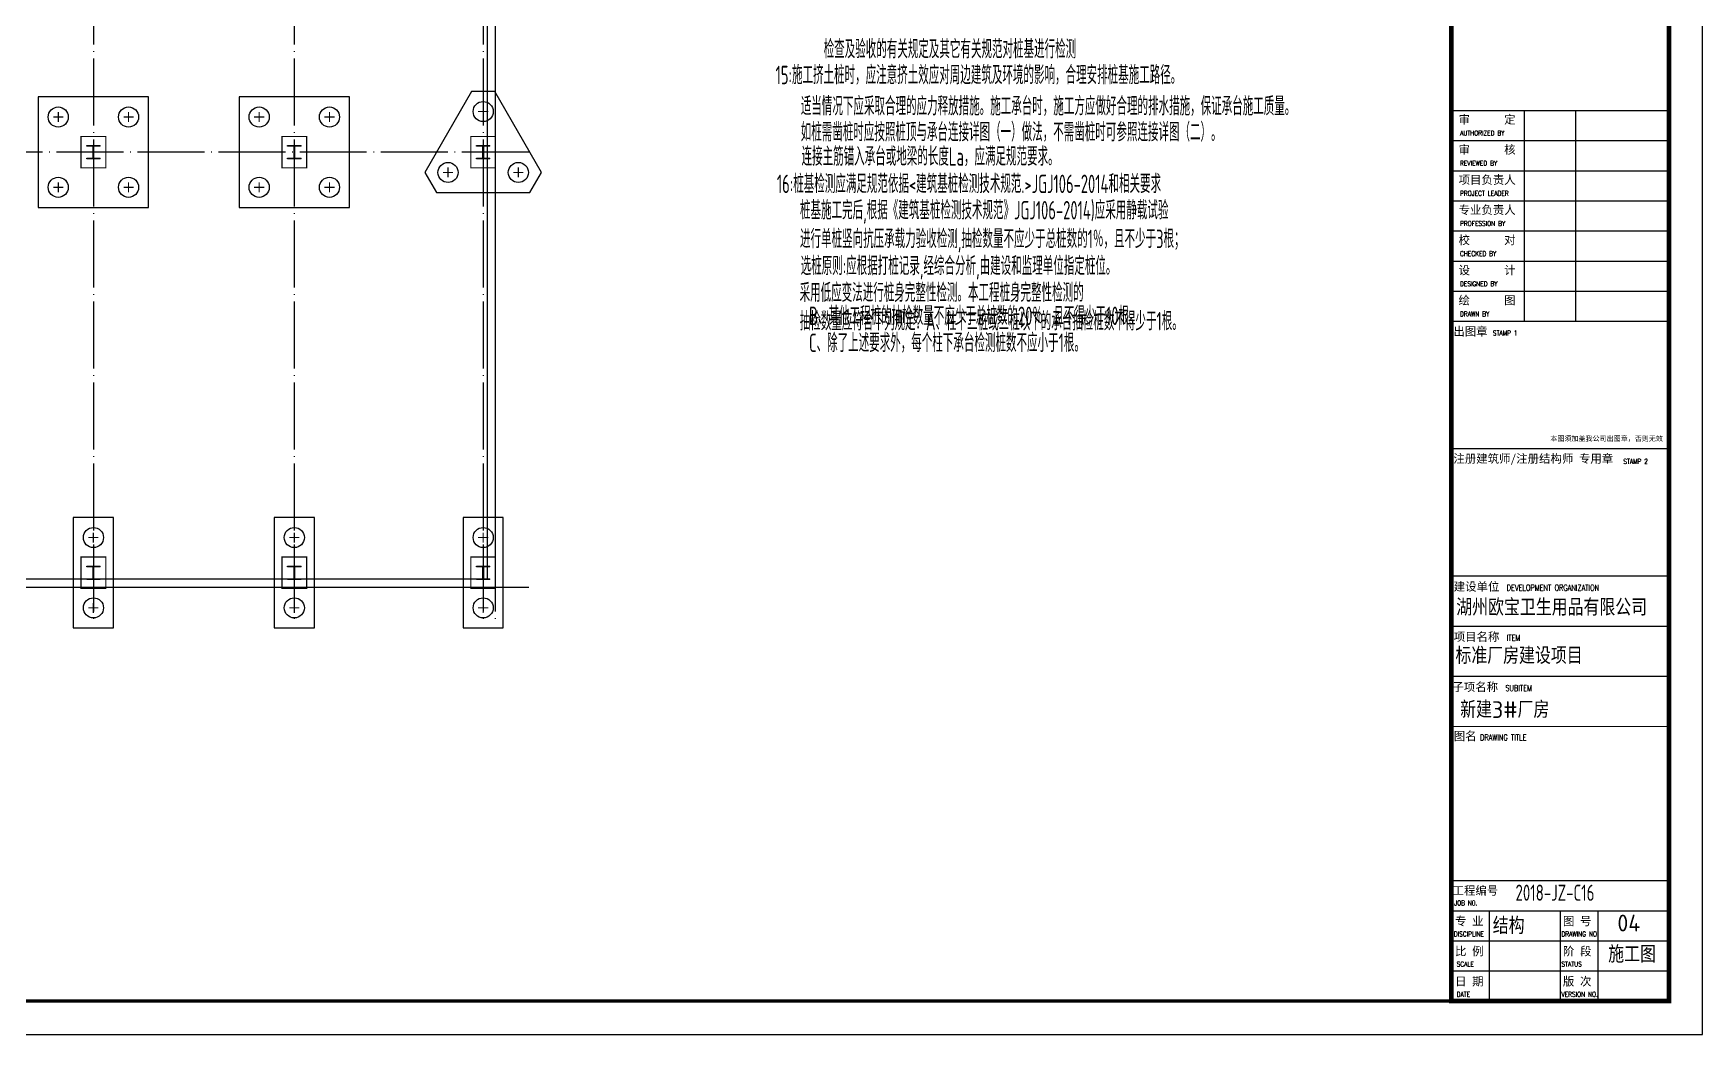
# Model space of a CAD drawing. Extents: x -138012 to 2129925, y -311560 to 0.
# Drawn here: x 147218 to 197067, y -194441 to -164540 of the extents above; entities that cross this region are included whole.
import ezdxf
from ezdxf.enums import TextEntityAlignment as Align

# ---------------------------------------------------------------- set-up
doc = ezdxf.new("R2010")
doc.units = 0
doc.header["$LTSCALE"] = 1000
doc.header["$MEASUREMENT"] = 0
doc.linetypes.add('DOTE', pattern=[2.42, 2, -0.2, 0.02, -0.2])
for name, color, linetype in [('1506', 2, 'CONTINUOUS'), ('1507', 6, 'CONTINUOUS'), ('COLU', 7, 'CONTINUOUS'), ('DOTE', 253, 'DOTE'), ('PUB_TEXT', 7, 'CONTINUOUS'), ('PUB_TITLE', 4, 'CONTINUOUS'), ('TEXT', 7, 'CONTINUOUS'), ('TXT', 7, 'CONTINUOUS'), ('图层1', 53, 'CONTINUOUS'), ('图框', 4, 'CONTINUOUS'), ('柱_主零件_实线', 2, 'CONTINUOUS')]:
    doc.layers.add(name, color=color, linetype=linetype)
doc.styles.add('iIcon2', font='')
doc.styles.add('MIMI-TKWZ', font='romanc.shx', dxfattribs={"width": 0.75, "oblique": 15, "bigfont": 'bigfont.shx'})
doc.styles.add('STYLE1', font='tssdeng.shx', dxfattribs={"height": 8, "bigfont": 'tssdchn.shx'})
doc.styles.add('TSSD_REIN', font='tssdeng.shx', dxfattribs={"width": 0.7, "bigfont": 'tssdchn.shx'})
doc.styles.get('iIcon2').set_extended_font_data('SimSun')

# ---------------------------------------------------------------- blocks, each defined once
blk = doc.blocks.new('43523452')
at = {"layer": '柱_主零件_实线'}
h = blk.add_hatch(color=256, dxfattribs=at)
h.paths.add_polyline_path([(444610, -171672), (444210, -171672), (444210, -171651), (444610, -171651)])
h.paths.add_polyline_path([(444610, -171293), (444610, -171272), (444210, -171272), (444210, -171293)])
edge = h.paths.add_edge_path()
edge.add_line((444403, -171651), (444403, -171293))
edge.add_line((444416, -171293), (444416, -171651))
for points in [[(444610, -171293), (444610, -171272), (444210, -171272), (444210, -171293)], [(444416, -171293), (444403, -171293), (444403, -171651), (444416, -171651)]]:
    blk.add_hatch(color=256, dxfattribs=at).paths.add_polyline_path(points)
for p, q in [((444210, -171293), (444210, -171272)), ((444210, -171272), (444610, -171272)), ((444610, -171293), (444210, -171293)), ((444403, -171651), (444403, -171293)), ((444416, -171293), (444416, -171651)), ((444610, -171293), (444610, -171272)), ((444210, -171672), (444210, -171651)), ((444210, -171651), (444610, -171651)), ((444610, -171672), (444210, -171672)), ((444610, -171672), (444610, -171651))]:
    blk.add_line(p, q, dxfattribs=at)
blk = doc.blocks.new('564563')
at = {"layer": '图框'}
for p, q in [((189567, -166841), (196067, -166841)), ((189567, -166841), (196067, -166841)), ((191738, -166841), (191738, -173141)), ((193267, -166841), (193267, -173141)), ((189567, -167741), (196067, -167741)), ((189567, -168641), (196067, -168641)), ((189567, -169541), (196067, -169541)), ((189567, -170441), (196067, -170441)), ((189567, -171341), (196067, -171341)), ((189567, -172241), (196067, -172241)), ((189567, -176941), (196067, -176941)), ((189567, -180741), (196067, -180741)), ((189567, -182241), (196067, -182241)), ((189567, -183741), (196067, -183741)), ((189567, -189841), (196067, -189841)), ((189567, -190741), (196067, -190741)), ((190692, -190741), (190692, -193441)), ((192817, -190741), (192817, -193441)), ((193942, -190741), (193942, -193441)), ((189567, -191641), (196067, -191641)), ((189567, -192541), (196067, -192541))]:
    blk.add_line(p, q, dxfattribs=at)
at = {"layer": '图框', "const_width": 140}
blk.add_lwpolyline([(196067, -136041), (189567, -136041), (189567, -193441), (196067, -193441)], close=True, dxfattribs=at)
at = {"layer": '图框', "const_width": 35}
for points in [[(189567, -166841), (196067, -166841)], [(189567, -173141), (196067, -173141)], [(189567, -180741), (196067, -180741)], [(189567, -185241), (196067, -185241)]]:
    blk.add_lwpolyline(points, dxfattribs=at)
at = {"layer": 'PUB_TEXT', "style": 'STYLE1'}
for s, p in [('湖州欧宝卫生用品有限公司', (189709, -181680)), ('标准厂房建设项目', (189685, -183123)), ('新建3#厂房', (189826, -184735))]:
    blk.add_text(s, height=500, dxfattribs=at).set_placement(p, align=Align.MIDDLE_LEFT)
at = {"layer": '图框', "style": 'iIcon2'}
for s, height, p in [('审      定', 250, (189779, -167238)), ('审      核', 250, (189779, -168138)), ('项目负责人', 250, (189779, -169038)), ('专业负责人', 250, (189779, -169938)), ('校      对', 250, (189779, -170838)), ('设      计', 250, (189779, -171738)), ('绘      图', 250, (189779, -172638)), ('出图章', 250, (189624, -173565)), ('本图须加盖我公司出图章，否则无效', 150, (192520, -176714)), ('注册建筑师/注册结构师 专用章', 250, (189624, -177365)), ('建设单位', 250, (189634, -181186)), ('项目名称', 250, (189634, -182686)), ('子项名称', 250, (189595, -184185)), ('图名', 250, (189634, -185651)), ('工程编号', 250, (189600, -190265)), ('专 业', 250, (189673, -191177)), ('图 号', 250, (192895, -191177)), ('比 例', 250, (189673, -192077)), ('阶 段', 250, (192895, -192077)), ('日 期', 250, (189673, -192977)), ('版 次', 250, (192895, -192977))]:
    blk.add_text(s, height=height, dxfattribs=at).set_placement(p)
at = {"layer": '图框', "style": 'MIMI-TKWZ', "width": 0.75}
for s, height, p in [('AUTHORIZED BY', 145, (189823, -167590)), ('REVIEWED BY', 145, (189823, -168490)), ('PROJECT LEADER', 145, (189823, -169390)), ('PROFESSION BY', 145, (189823, -170290)), ('CHECKED BY', 145, (189823, -171190)), ('DESIGNED BY', 145, (189823, -172090)), ('DRAWN BY', 145, (189823, -172990)), ('STAMP 1', 145, (190804, -173562)), ('STAMP 2', 145, (194698, -177395)), ('DEVELOPMENT ORGANIZATION', 180, (191216, -181184)), ('ITEM', 180, (191216, -182684)), ('SUBITEM', 180, (191177, -184182)), ('DRAWING TITLE', 180, (190422, -185655)), ('JOB N0.', 145, (189649, -190581)), ('DISCIPLINE', 145, (189640, -191510)), ('DRAWING NO.', 145, (192851, -191510)), ('SCALE', 145, (189722, -192410)), ('STATUS', 145, (192851, -192410)), ('DATE', 145, (189722, -193310)), ('VERSION NO.', 145, (192851, -193310))]:
    blk.add_text(s, height=height, dxfattribs=at).set_placement(p)

msp = doc.modelspace()

# ---------------------------------------------------------------- linework, layer by layer
at = {"layer": '1506'}
for points in [[(147360.351, -169736.973), (150660.351, -169736.973), (150660.351, -166436.973), (147360.351, -166436.973), (147360.351, -169736.973)], [(153360.351, -169736.973), (156660.358, -169736.973), (156660.358, -166436.973), (153360.351, -166436.973), (153360.351, -169736.973)], [(160303.943, -166274.538), (158907.532, -168693.191), (159253.949, -169293.191), (162046.771, -169293.191), (162393.176, -168693.191), (160996.759, -166274.538), (160303.943, -166274.538)], [(148410.351, -182296.973), (149610.351, -182296.973), (149610.351, -178996.973), (148410.351, -178996.973), (148410.351, -182296.973)], [(154410.351, -182296.973), (155610.358, -182296.973), (155610.358, -178996.973), (154410.351, -178996.973), (154410.351, -182296.973)], [(160050.351, -182296.973), (161250.358, -182296.973), (161250.358, -178996.973), (160050.351, -178996.973), (160050.351, -182296.973)]]:
    msp.add_lwpolyline(points, dxfattribs=at)
at = {"layer": '1507', "const_width": 35}
for points in [[(147960.351, -167186.973), (147960.351, -166886.973)], [(150060.351, -167186.973), (150060.351, -166886.973)], [(153960.351, -167186.973), (153960.351, -166886.973)], [(156060.358, -167186.973), (156060.358, -166886.973)], [(160500.354, -166874.538), (160800.354, -166874.538)], [(160650.354, -167024.538), (160650.354, -166724.538)], [(147810.351, -167036.973), (148110.351, -167036.973)], [(149910.351, -167036.973), (150210.351, -167036.973)], [(153810.351, -167036.973), (154110.351, -167036.973)], [(155910.358, -167036.973), (156210.358, -167036.973)], [(147960.351, -169286.973), (147960.351, -168986.973)], [(150060.351, -169286.973), (150060.351, -168986.973)], [(153960.351, -169286.973), (153960.351, -168986.973)], [(156060.358, -169286.973), (156060.358, -168986.973)], [(159450.354, -168693.191), (159750.354, -168693.191)], [(159600.354, -168843.191), (159600.354, -168543.191)], [(161550.354, -168693.191), (161850.354, -168693.191)], [(161700.354, -168843.191), (161700.354, -168543.191)], [(147810.351, -169136.973), (148110.351, -169136.973)], [(149910.351, -169136.973), (150210.351, -169136.973)], [(153810.351, -169136.973), (154110.351, -169136.973)], [(155910.358, -169136.973), (156210.358, -169136.973)], [(149010.351, -179746.973), (149010.351, -179446.973)], [(155010.351, -179746.973), (155010.351, -179446.973)], [(160650.351, -179746.973), (160650.351, -179446.973)], [(148860.351, -179596.973), (149160.351, -179596.973)], [(154860.351, -179596.973), (155160.351, -179596.973)], [(160500.351, -179596.973), (160800.351, -179596.973)], [(148860.351, -181696.973), (149160.351, -181696.973)], [(149010.351, -181846.973), (149010.351, -181546.973)], [(154860.351, -181696.973), (155160.351, -181696.973)], [(155010.351, -181846.973), (155010.351, -181546.973)], [(160500.351, -181696.973), (160800.351, -181696.973)], [(160650.351, -181846.973), (160650.351, -181546.973)]]:
    msp.add_lwpolyline(points, dxfattribs=at)
at = {"layer": '1507'}
for centre in [(147960.351, -167036.973), (150060.351, -167036.973), (153960.351, -167036.973), (156060.358, -167036.973), (160650.354, -166874.538), (159600.354, -168693.191), (161700.354, -168693.191), (147960.351, -169136.973), (150060.351, -169136.973), (153960.351, -169136.973), (156060.358, -169136.973), (149010.351, -179596.973), (155010.351, -179596.973), (160650.351, -179596.973), (149010.351, -181696.973), (155010.351, -181696.973), (160650.351, -181696.973)]:
    msp.add_circle(centre, 300, dxfattribs=at)
at = {"layer": 'COLU', "const_width": 35}
for points in [[(148640.352, -167616.974), (149380.352, -167616.974), (149380.352, -168556.972), (148640.352, -168556.972)], [(154640.352, -167616.974), (155380.352, -167616.974), (155380.352, -168556.972), (154640.352, -168556.972)], [(160280.352, -167616.974), (161020.352, -167616.974), (161020.352, -168556.972), (160280.352, -168556.972)], [(148640.352, -180176.975), (149380.352, -180176.975), (149380.352, -181116.973), (148640.352, -181116.973)], [(154640.352, -180176.975), (155380.352, -180176.975), (155380.352, -181116.973), (154640.352, -181116.973)], [(160280.352, -180176.975), (161020.352, -180176.975), (161020.352, -181116.973), (160280.352, -181116.973)]]:
    msp.add_lwpolyline(points, close=True, dxfattribs=at)
at = {"layer": 'DOTE', "color": 8, "linetype": 'DOTE'}
for p, q in [((149010.352, -141086.973), (149010.352, -182086.973)), ((155010.352, -141086.973), (155010.352, -182086.973)), ((160650.352, -141086.973), (160650.352, -182086.973)), ((161010.352, -141086.973), (161010.352, -182086.973)), ((162010.351, -168086.973), (82010.352, -168086.973)), ((162010.351, -181086.973), (82010.352, -181086.973))]:
    msp.add_line(p, q, dxfattribs=at)
at = {"layer": 'PUB_TITLE'}
msp.add_lwpolyline([(70966.784, -194441.449), (197066.784, -194441.449), (197066.784, -135041.449), (70966.784, -135041.449)], close=True, dxfattribs=at)
at = {"layer": 'PUB_TITLE', "const_width": 100}
msp.add_lwpolyline([(73466.784, -193441.449), (196066.784, -193441.449), (196066.784, -136041.449), (73466.784, -136041.449)], close=True, dxfattribs=at)
at = {"layer": 'TEXT'}
for points in [[(83010.352, -142086.973), (161010.351, -142086.973), (161010.351, -181086.973), (83010.352, -181086.973)], [(83250.352, -142324.314), (160770.352, -142324.314), (160770.352, -180844.314), (83250.352, -180844.314)]]:
    msp.add_lwpolyline(points, close=True, dxfattribs=at)

# ---------------------------------------------------------------- block references
msp.add_blockref('564563', (0, 0), dxfattribs=at)
at = {"layer": '柱_主零件_实线'}
for p in [(-295399.425, 3385.19), (-289399.425, 3385.19), (-283759.425, 3385.19), (-295399.425, -9174.811), (-289399.425, -9174.811), (-283759.425, -9174.811)]:
    msp.add_blockref('43523452', p, dxfattribs=at)

# ---------------------------------------------------------------- texts
at = {"layer": 'PUB_TEXT', "style": 'STYLE1'}
for s, p in [('结构', (190799.807, -191188.807)), ('04', (194520.492, -191109.43)), ('施工图', (194247.871, -192041.75))]:
    msp.add_text(s, height=500, dxfattribs=at).set_placement(p, align=Align.MIDDLE_LEFT)
at = {"layer": 'TXT', "style": 'TSSD_REIN', "width": 0.6}
for s, p in [('检查及验收的有关规定及其它有关规范对桩基进行检测', (170818.018, -165285.388)), ('15:施工挤土桩时，应注意挤土效应对周边建筑及环境的影响，合理安排桩基施工路径。', (169381.686, -166058.662)), ('适当情况下应采取合理的应力释放措施。施工承台时，施工方应做好合理的排水措施，保证承台施工质量。', (170136.14, -166988.917)), ('如桩需凿桩时应按照桩顶与承台连接详图（一）做法，不需凿桩时可参照连接详图（二）。', (170132.635, -167765.056)), ('连接主筋锚入承台或地梁的长度La，应满足规范要求。', (170158.848, -168492.012)), ('16:桩基检测应满足规范依据<建筑基桩检测技术规范.>JGJ106-2014和相关要求', (169419.849, -169310.079)), ('桩基施工完后,根据《建筑基桩检测技术规范》JGJ106-2014)应采用静载试验', (170110.736, -170096.264)), ('进行单桩竖向抗压承载力验收检测,抽检数量不应少于总桩数的1％，且不少于3根；', (170110.736, -170953.178)), ('选桩原则:应根据打桩记录,经综合分析,由建设和监理单位指定桩位。', (170130.926, -171759.806)), ('采用低应变法进行桩身完整性检测。本工程桩身完整性检测的', (170100.154, -172558.973)), ('抽检数量应符合下列规定：A、柱下三桩或三桩以下的承台抽检桩数不得少于1根。 ', (170104.252, -173412.137)), ('B、其他工程桩的抽检数量不应少于总桩数的20％，且不得少于10根。', (170380.313, -173251.143)), ('C、除了上述要求外，每个柱下承台检测桩数不应小于1根。', (170380.313, -174056.563))]:
    msp.add_text(s, height=551.25, dxfattribs=at).set_placement(p)
at = {"layer": '图层1', "style": 'TSSD_REIN', "width": 0.7}
msp.add_text('2018-JZ-C16 ', height=482.2695, dxfattribs=at).set_placement((191479.394, -190444.383))

doc.saveas('drawing.dxf')
